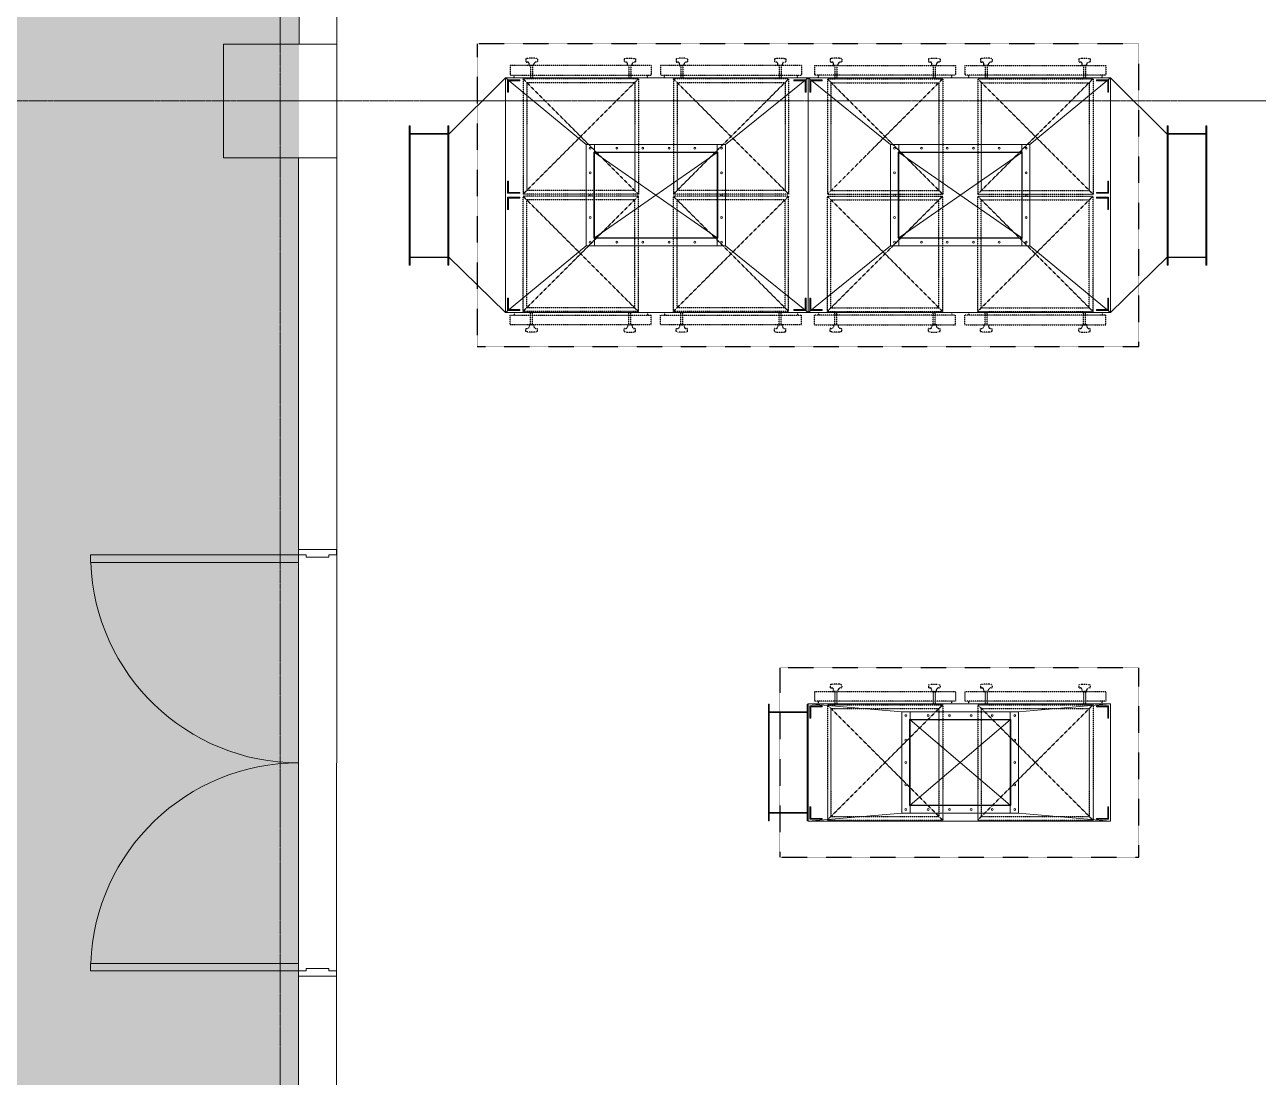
# Model space of a CAD drawing. Extents: x -59767 to 1106559, y -1290 to 1129522.
# Drawn here: x 108857 to 115383, y 591517 to 597083 of the extents above; entities that cross this region are included whole.
import ezdxf

# ---------------------------------------------------------------- set-up
doc = ezdxf.new("R2010")
doc.units = 0
for name, pattern in [('CENTER', [2, 1.25, -0.25, 0.25, -0.25]), ('DASHED', [3.5, 2, -1.5]), ('HIDDEN2', [0.1875, 0.125, -0.0625])]:
    doc.linetypes.add(name, pattern=pattern)
doc.layers.get('0').update_dxf_attribs({"linetype": 'CONTINUOUS', "lineweight": 9})
for name, color, linetype, lineweight in [('COLUMN', 2, 'CONTINUOUS', 9), ('WALL', 7, 'CONTINUOUS', 9), ('WALL_200', 3, 'CONTINUOUS', 9), ('중간선', 5, 'CONTINUOUS', 9), ('중심선', 1, 'CENTER', 9)]:
    doc.layers.add(name, color=color, linetype=linetype, lineweight=lineweight)
doc.layers.add('EQ', color=253, linetype='CONTINUOUS')

# ---------------------------------------------------------------- blocks, each defined once
blk = doc.blocks.new('column600')
at = {"layer": 'COLUMN', "linetype": 'Continuous'}
blk.add_lwpolyline([(-300, -300), (300, -300), (300, 300), (-300, 300)], close=True, dxfattribs=at)

msp = doc.modelspace()

# ---------------------------------------------------------------- hatches: boundary and pattern name
at = {"layer": '중간선', "transparency": 33554585}
h = msp.add_hatch(dxfattribs=at)
h.set_pattern_fill('DOTS', color=6, scale=100)
h.set_pattern_definition([(0, (62009.63, 0), (79.375, 158.75), [0, -158.75])])
h.paths.add_polyline_path([(98508.2, 610979.1), (98508.2, 617379.1), (110308.2, 617379.1), (110308.2, 581979.1), (92508.2, 581979.1), (92508.2, 583577.7), (108508.2, 583577.7), (108508.2, 610979.1)])

# ---------------------------------------------------------------- linework, layer by layer
at = {"color": 0}
for p, q in [((111400.8, 596801), (111100.8, 596504)), ((113000.8, 596801), (111400.8, 596801)), ((111400.8, 596181), (111400.8, 596801)), ((111827.8, 596449), (111400.8, 596801)), ((111410.8, 596791), (111410.8, 596726)), ((111475.8, 596791), (111410.8, 596791)), ((111410.8, 596791), (111410.8, 596726)), ((111410.8, 596791), (111410.8, 596726)), ((111410.8, 596791), (111410.8, 596726)), ((111415.8, 596726), (111415.8, 596786)), ((111415.8, 596786), (111475.8, 596786)), ((111415.8, 596726), (111415.8, 596786)), ((111415.8, 596726), (111415.8, 596786)), ((111475.8, 596786), (111475.8, 596791)), ((113000.8, 596801), (112563.8, 596449)), ((112925.8, 596786), (112925.8, 596791)), ((112925.8, 596791), (112990.8, 596791)), ((112985.8, 596786), (112925.8, 596786)), ((112985.8, 596726), (112985.8, 596786)), ((112985.8, 596726), (112985.8, 596786)), ((112990.8, 596791), (112990.8, 596726)), ((112990.8, 596791), (112990.8, 596726)), ((112990.8, 596791), (112990.8, 596726)), ((113000.8, 596801), (114600.8, 596801)), ((113000.8, 596799), (113000.8, 596801)), ((113000.8, 596799), (113000.8, 596801)), ((113000.8, 596801), (113437.8, 596449)), ((113010.8, 596791), (113010.8, 596726)), ((113075.8, 596791), (113010.8, 596791)), ((113010.8, 596791), (113010.8, 596726)), ((113010.8, 596791), (113010.8, 596726)), ((113015.8, 596726), (113015.8, 596786)), ((113015.8, 596786), (113075.8, 596786)), ((113015.8, 596726), (113015.8, 596786)), ((113075.8, 596786), (113075.8, 596791)), ((114173.8, 596449), (114600.8, 596801)), ((114525.8, 596786), (114525.8, 596791)), ((114525.8, 596791), (114590.8, 596791)), ((114585.8, 596786), (114525.8, 596786)), ((114585.8, 596726), (114585.8, 596786)), ((114585.8, 596726), (114585.8, 596786)), ((114585.8, 596726), (114585.8, 596786)), ((114590.8, 596791), (114590.8, 596726)), ((114590.8, 596791), (114590.8, 596726)), ((114590.8, 596791), (114590.8, 596726)), ((114590.8, 596791), (114590.8, 596726)), ((114600.8, 596181), (114600.8, 596801)), ((114600.8, 596801), (114900.8, 596504)), ((111410.8, 596726), (111415.8, 596726)), ((111410.8, 596726), (111415.8, 596726)), ((111410.8, 596726), (111415.8, 596726)), ((112990.8, 596726), (112985.8, 596726)), ((112990.8, 596726), (112985.8, 596726)), ((113010.8, 596726), (113015.8, 596726)), ((113010.8, 596726), (113015.8, 596726)), ((114590.8, 596726), (114585.8, 596726)), ((114590.8, 596726), (114585.8, 596726)), ((114590.8, 596726), (114585.8, 596726)), ((111100.8, 596547), (111100.8, 595811)), ((114900.8, 596547), (114900.8, 595811)), ((111410.8, 596191), (111410.8, 596256)), ((111410.8, 596256), (111415.8, 596256)), ((111410.8, 596191), (111410.8, 596256)), ((111410.8, 596256), (111415.8, 596256)), ((111410.8, 596191), (111410.8, 596256)), ((111410.8, 596256), (111415.8, 596256)), ((111410.8, 596191), (111410.8, 596256)), ((111415.8, 596256), (111415.8, 596196)), ((111415.8, 596256), (111415.8, 596196)), ((111415.8, 596256), (111415.8, 596196)), ((114590.8, 596256), (114585.8, 596256)), ((114585.8, 596256), (114585.8, 596196)), ((114590.8, 596256), (114585.8, 596256)), ((114585.8, 596256), (114585.8, 596196)), ((114590.8, 596256), (114585.8, 596256)), ((114585.8, 596256), (114585.8, 596196)), ((114590.8, 596191), (114590.8, 596256)), ((114590.8, 596191), (114590.8, 596256)), ((114590.8, 596191), (114590.8, 596256)), ((114590.8, 596191), (114590.8, 596256)), ((111400.8, 596181), (111400.8, 595561)), ((111475.8, 596191), (111410.8, 596191)), ((111415.8, 596196), (111475.8, 596196)), ((111475.8, 596196), (111475.8, 596191)), ((114585.8, 596196), (114525.8, 596196)), ((114525.8, 596196), (114525.8, 596191)), ((114525.8, 596191), (114590.8, 596191)), ((114600.8, 596181), (114600.8, 595561)), ((111410.8, 596171), (111410.8, 596106)), ((111475.8, 596171), (111410.8, 596171)), ((111410.8, 596171), (111410.8, 596106)), ((111410.8, 596171), (111410.8, 596106)), ((111410.8, 596171), (111410.8, 596106)), ((111415.8, 596106), (111415.8, 596166)), ((111415.8, 596166), (111475.8, 596166)), ((111415.8, 596106), (111415.8, 596166)), ((111415.8, 596106), (111415.8, 596166)), ((111475.8, 596166), (111475.8, 596171)), ((114525.8, 596166), (114525.8, 596171)), ((114525.8, 596171), (114590.8, 596171)), ((114585.8, 596166), (114525.8, 596166)), ((114585.8, 596106), (114585.8, 596166)), ((114585.8, 596106), (114585.8, 596166)), ((114585.8, 596106), (114585.8, 596166)), ((114590.8, 596171), (114590.8, 596106)), ((114590.8, 596171), (114590.8, 596106)), ((114590.8, 596171), (114590.8, 596106)), ((114590.8, 596171), (114590.8, 596106)), ((111410.8, 596106), (111415.8, 596106)), ((111410.8, 596106), (111415.8, 596106)), ((111410.8, 596106), (111415.8, 596106)), ((114590.8, 596106), (114585.8, 596106)), ((114590.8, 596106), (114585.8, 596106)), ((114590.8, 596106), (114585.8, 596106)), ((111100.8, 595854), (111400.8, 595561)), ((111827.8, 595913), (111400.8, 595561)), ((112563.8, 595913), (113000.8, 595561)), ((113437.8, 595913), (113000.8, 595561)), ((114173.8, 595913), (114600.8, 595561)), ((114900.8, 595854), (114600.8, 595561)), ((111410.8, 595571), (111410.8, 595636)), ((111410.8, 595636), (111415.8, 595636)), ((111410.8, 595571), (111410.8, 595636)), ((111410.8, 595636), (111415.8, 595636)), ((111410.8, 595571), (111410.8, 595636)), ((111410.8, 595636), (111415.8, 595636)), ((111410.8, 595571), (111410.8, 595636)), ((111415.8, 595636), (111415.8, 595576)), ((111415.8, 595636), (111415.8, 595576)), ((111415.8, 595636), (111415.8, 595576)), ((112990.8, 595636), (112985.8, 595636)), ((112985.8, 595636), (112985.8, 595576)), ((112990.8, 595636), (112985.8, 595636)), ((112985.8, 595636), (112985.8, 595576)), ((112990.8, 595571), (112990.8, 595636)), ((112990.8, 595571), (112990.8, 595636)), ((112990.8, 595571), (112990.8, 595636)), ((113010.8, 595571), (113010.8, 595636)), ((113010.8, 595636), (113015.8, 595636)), ((113010.8, 595571), (113010.8, 595636)), ((113010.8, 595636), (113015.8, 595636)), ((113010.8, 595571), (113010.8, 595636)), ((113015.8, 595636), (113015.8, 595576)), ((113015.8, 595636), (113015.8, 595576)), ((114590.8, 595636), (114585.8, 595636)), ((114585.8, 595636), (114585.8, 595576)), ((114590.8, 595636), (114585.8, 595636)), ((114585.8, 595636), (114585.8, 595576)), ((114590.8, 595636), (114585.8, 595636)), ((114585.8, 595636), (114585.8, 595576)), ((114590.8, 595571), (114590.8, 595636)), ((114590.8, 595571), (114590.8, 595636)), ((114590.8, 595571), (114590.8, 595636)), ((114590.8, 595571), (114590.8, 595636)), ((113000.8, 595561), (111400.8, 595561)), ((111475.8, 595571), (111410.8, 595571)), ((111415.8, 595576), (111475.8, 595576)), ((111475.8, 595576), (111475.8, 595571)), ((112985.8, 595576), (112925.8, 595576)), ((112925.8, 595576), (112925.8, 595571)), ((112925.8, 595571), (112990.8, 595571)), ((113000.8, 595563), (113000.8, 595561)), ((113000.8, 595563), (113000.8, 595561)), ((113000.8, 595561), (114600.8, 595561)), ((113075.8, 595571), (113010.8, 595571)), ((113015.8, 595576), (113075.8, 595576)), ((113075.8, 595576), (113075.8, 595571)), ((114585.8, 595576), (114525.8, 595576)), ((114525.8, 595576), (114525.8, 595571)), ((114525.8, 595571), (114590.8, 595571)), ((113000.8, 593491), (114600.8, 593491)), ((113000.8, 593489), (113000.8, 593491)), ((113000.8, 593491), (113497.8, 593449)), ((113010.8, 593481), (113010.8, 593416)), ((113075.8, 593481), (113010.8, 593481)), ((113010.8, 593481), (113010.8, 593416)), ((113010.8, 593481), (113010.8, 593416)), ((113015.8, 593416), (113015.8, 593476)), ((113015.8, 593476), (113075.8, 593476)), ((113015.8, 593416), (113015.8, 593476)), ((113075.8, 593476), (113075.8, 593481)), ((113408.3, 593491), (114203.3, 593491)), ((114113.8, 593449), (114600.8, 593491)), ((114525.8, 593476), (114525.8, 593481)), ((114525.8, 593481), (114590.8, 593481)), ((114585.8, 593476), (114525.8, 593476)), ((114585.8, 593416), (114585.8, 593476)), ((114585.8, 593416), (114585.8, 593476)), ((114585.8, 593416), (114585.8, 593476)), ((114590.8, 593481), (114590.8, 593416)), ((114590.8, 593481), (114590.8, 593416)), ((114590.8, 593481), (114590.8, 593416)), ((114590.8, 593481), (114590.8, 593416)), ((114600.8, 592871), (114600.8, 593491)), ((113010.8, 593416), (113015.8, 593416)), ((113010.8, 593416), (113015.8, 593416)), ((114590.8, 593416), (114585.8, 593416)), ((114590.8, 593416), (114585.8, 593416)), ((114590.8, 593416), (114585.8, 593416)), ((113497.8, 592913), (113000.8, 592871)), ((113010.8, 592881), (113010.8, 592946)), ((113010.8, 592946), (113015.8, 592946)), ((113010.8, 592881), (113010.8, 592946)), ((113010.8, 592946), (113015.8, 592946)), ((113010.8, 592881), (113010.8, 592946)), ((113010.8, 592946), (113015.8, 592946)), ((113010.8, 592881), (113010.8, 592946)), ((113015.8, 592946), (113015.8, 592886)), ((113015.8, 592946), (113015.8, 592886)), ((113015.8, 592946), (113015.8, 592886)), ((114113.8, 592913), (114600.8, 592871)), ((114590.8, 592946), (114585.8, 592946)), ((114585.8, 592946), (114585.8, 592886)), ((114590.8, 592946), (114585.8, 592946)), ((114585.8, 592946), (114585.8, 592886)), ((114590.8, 592946), (114585.8, 592946)), ((114585.8, 592946), (114585.8, 592886)), ((114590.8, 592881), (114590.8, 592946)), ((114590.8, 592881), (114590.8, 592946)), ((114590.8, 592881), (114590.8, 592946)), ((114590.8, 592881), (114590.8, 592946)), ((113000.8, 592873), (113000.8, 592871)), ((113000.8, 592871), (114600.8, 592871)), ((113075.8, 592881), (113010.8, 592881)), ((113015.8, 592886), (113075.8, 592886)), ((113075.8, 592886), (113075.8, 592881)), ((114585.8, 592886), (114525.8, 592886)), ((114525.8, 592886), (114525.8, 592881)), ((114525.8, 592881), (114590.8, 592881))]:
    msp.add_line(p, q, dxfattribs=at)
for p, q in [((112194.8, 596801), (111400.8, 596801)), ((113000.8, 596248), (113000.8, 596799)), ((113000.8, 596248), (113000.8, 596799)), ((113000.8, 596253.5), (113000.8, 596793.5)), ((113000.8, 596253.5), (113000.8, 596793.5)), ((113806.8, 596801), (114600.8, 596801)), ((110890.8, 596547), (110890.8, 595811)), ((110890.8, 596547), (110895.8, 596547)), ((110895.8, 596504), (110890.8, 596504)), ((110895.8, 595848), (110895.8, 596547)), ((110895.8, 596507), (111095.8, 596507)), ((110895.8, 596504), (111095.8, 596504)), ((111095.8, 596547), (111095.8, 596510)), ((111095.8, 596547), (111100.8, 596547)), ((111095.8, 596510), (111095.8, 595811)), ((111100.8, 596482), (111100.8, 596547)), ((114900.8, 596482), (114900.8, 596547)), ((114905.8, 596547), (114900.8, 596547)), ((114905.8, 596547), (114905.8, 596510)), ((114905.8, 596510), (114905.8, 595811)), ((115105.8, 596507), (114905.8, 596507)), ((115105.8, 596504), (114905.8, 596504)), ((115105.8, 595848), (115105.8, 596547)), ((115110.8, 596547), (115105.8, 596547)), ((115105.8, 596504), (115110.8, 596504)), ((115110.8, 596547), (115110.8, 595811)), ((111870.8, 596409), (111870.8, 596449)), ((112520.8, 596449), (112520.8, 596409)), ((112563.8, 596409), (112563.8, 596449)), ((113000.8, 596456.5), (113000.8, 595561)), ((113000.8, 596456.5), (113000.8, 595561)), ((113000.8, 596451), (113000.8, 595561)), ((113000.8, 596451), (113000.8, 595561)), ((113437.8, 596409), (113437.8, 596449)), ((113480.8, 596449), (113480.8, 596409)), ((114130.8, 596409), (114130.8, 596449)), ((111870.8, 595953), (111870.8, 595913)), ((112520.8, 595953), (112520.8, 595913)), ((112563.8, 595953), (112563.8, 595913)), ((113437.8, 595953), (113437.8, 595913)), ((113480.8, 595953), (113480.8, 595913)), ((114130.8, 595953), (114130.8, 595913)), ((110895.8, 595854), (110890.8, 595854)), ((110895.8, 595854), (111095.8, 595854)), ((110895.8, 595851), (111095.8, 595851)), ((115105.8, 595854), (114905.8, 595854)), ((115105.8, 595851), (114905.8, 595851)), ((115105.8, 595854), (115110.8, 595854)), ((110895.8, 595811), (110890.8, 595811)), ((110895.8, 595811), (110895.8, 595848)), ((111100.8, 595811), (111095.8, 595811)), ((114900.8, 595811), (114905.8, 595811)), ((115105.8, 595811), (115105.8, 595848)), ((115105.8, 595811), (115110.8, 595811)), ((112194.8, 595561), (111400.8, 595561)), ((113806.8, 595561), (114600.8, 595561)), ((112790.8, 593489), (112790.8, 592873)), ((112790.8, 593489), (112795.8, 593489)), ((112795.8, 593446), (112790.8, 593446)), ((112795.8, 592910), (112795.8, 593489)), ((112795.8, 593449), (112995.8, 593449)), ((112795.8, 593446), (112995.8, 593446)), ((112995.8, 593489), (112995.8, 593452)), ((112995.8, 593489), (113000.8, 593489)), ((112995.8, 593452), (112995.8, 592873)), ((113000.8, 593424), (113000.8, 593489)), ((113000.8, 592938), (113000.8, 593489)), ((113000.8, 592943.5), (113000.8, 593483.5)), ((113497.8, 593409), (113497.8, 593449)), ((113540.8, 593449), (113540.8, 593409)), ((113806.8, 593491), (114600.8, 593491)), ((114070.8, 593409), (114070.8, 593449)), ((112995.8, 593150.5), (112995.8, 593187.5)), ((113000.8, 593215.5), (113000.8, 593150.5)), ((113000.8, 593146.5), (113000.8, 592871)), ((113000.8, 593141), (113000.8, 592871)), ((112795.8, 592916), (112790.8, 592916)), ((112795.8, 592916), (112995.8, 592916)), ((112795.8, 592913), (112995.8, 592913)), ((113497.8, 592953), (113497.8, 592913)), ((113540.8, 592953), (113540.8, 592913)), ((114070.8, 592953), (114070.8, 592913)), ((112795.8, 592873), (112790.8, 592873)), ((112795.8, 592873), (112795.8, 592910)), ((113000.8, 592873), (112995.8, 592873))]:
    msp.add_line(p, q)
at = {"ltscale": 0.5}
for p, q in [((111870.8, 596406), (112520.8, 595956)), ((112520.8, 596406), (111870.8, 595956)), ((114130.8, 596406), (113480.8, 595956)), ((113480.8, 596406), (114130.8, 595956)), ((114070.8, 593406), (113540.8, 592956)), ((113540.8, 593406), (114070.8, 592956))]:
    msp.add_line(p, q, dxfattribs=at)
for points in [[(111867.8, 595913), (111827.8, 595913), (111827.8, 596449), (111867.8, 596449)], [(112523.8, 596449), (111867.8, 596449)], [(112523.8, 596449), (112563.8, 596449)], [(113477.8, 596449), (113437.8, 596449)], [(113477.8, 596449), (114133.8, 596449)], [(114133.8, 595913), (114173.8, 595913), (114173.8, 596449), (114133.8, 596449)], [(112523.8, 596409), (111867.8, 596409)], [(111867.8, 595953), (111867.8, 596409)], [(112523.8, 596406), (111867.8, 596406)], [(111870.8, 595953), (111870.8, 596409)], [(112520.8, 595953), (112520.8, 596409)], [(112523.8, 595953), (112523.8, 596409)], [(112563.8, 595953), (112563.8, 596409)], [(113437.8, 595953), (113437.8, 596409)], [(113477.8, 596409), (114133.8, 596409)], [(113477.8, 595953), (113477.8, 596409)], [(113477.8, 596406), (114133.8, 596406)], [(113480.8, 595953), (113480.8, 596409)], [(114130.8, 595953), (114130.8, 596409)], [(114133.8, 595953), (114133.8, 596409)], [(112523.8, 595956), (111867.8, 595956)], [(112523.8, 595953), (111867.8, 595953)], [(113477.8, 595956), (114133.8, 595956)], [(113477.8, 595953), (114133.8, 595953)], [(112523.8, 595913), (111867.8, 595913)], [(112563.8, 595913), (112523.8, 595913)], [(113437.8, 595913), (113477.8, 595913)], [(113477.8, 595913), (114133.8, 595913)], [(113537.8, 593449), (113497.8, 593449)], [(113537.8, 593449), (114073.8, 593449)], [(114073.8, 592913), (114113.8, 592913), (114113.8, 593449), (114073.8, 593449)], [(113497.8, 592953), (113497.8, 593409)], [(113537.8, 593409), (114073.8, 593409)], [(113537.8, 592953), (113537.8, 593409)], [(113537.8, 593406), (114073.8, 593406)], [(113540.8, 592953), (113540.8, 593409)], [(114070.8, 592953), (114070.8, 593409)], [(114073.8, 592953), (114073.8, 593409)], [(113497.8, 592913), (113537.8, 592913)], [(113537.8, 592956), (114073.8, 592956)], [(113537.8, 592953), (114073.8, 592953)], [(113537.8, 592913), (114073.8, 592913)]]:
    msp.add_lwpolyline(points)
for centre in [(111847.8, 596429), (111990.2, 596429), (112126.2, 596429), (112265.4, 596429), (112401.4, 596429), (112543.8, 596429), (113457.8, 596429), (113600.2, 596429), (113736.2, 596429), (113875.4, 596429), (114011.4, 596429), (114153.8, 596429), (111847.8, 596299.1), (112543.8, 596299.1), (113457.8, 596299.1), (114153.8, 596299.1), (111847.8, 596181), (112543.8, 596181), (113457.8, 596181), (114153.8, 596181), (111847.8, 596062.9), (112543.8, 596062.9), (113457.8, 596062.9), (114153.8, 596062.9), (111847.8, 595933), (111990.2, 595933), (112126.2, 595933), (112265.4, 595933), (112401.4, 595933), (112543.8, 595933), (113457.8, 595933), (113600.2, 595933), (113736.2, 595933), (113875.4, 595933), (114011.4, 595933), (114153.8, 595933), (113517.8, 593429), (113636.2, 593429), (113748.2, 593429), (113863.4, 593429), (113975.4, 593429), (114093.8, 593429), (113517.8, 593299.1), (114093.8, 593299.1), (113517.8, 593181), (114093.8, 593181), (113517.8, 593062.9), (114093.8, 593062.9), (113517.8, 592933), (113636.2, 592933), (113748.2, 592933), (113863.4, 592933), (113975.4, 592933), (114093.8, 592933)]:
    msp.add_circle(centre, 5)
at = {"layer": 'EQ', "linetype": 'HIDDEN2'}
for p, q in [((111507.6, 596899.5), (111507.6, 596888.3)), ((111569, 596899.5), (111569, 596888.3)), ((112027.6, 596899.5), (112027.6, 596888.3)), ((112088.9, 596899.5), (112088.9, 596888.3)), ((112302.6, 596899.5), (112302.6, 596888.3)), ((112364, 596899.5), (112364, 596888.3)), ((112822.6, 596899.5), (112822.6, 596888.3)), ((112883.9, 596899.5), (112883.9, 596888.3)), ((113117.6, 596899.5), (113117.6, 596888.3)), ((113179, 596899.5), (113179, 596888.3)), ((113637.6, 596899.5), (113637.6, 596888.3)), ((113698.9, 596899.5), (113698.9, 596888.3)), ((113912.6, 596899.5), (113912.6, 596888.3)), ((113974, 596899.5), (113974, 596888.3)), ((114432.6, 596899.5), (114432.6, 596888.3)), ((114493.9, 596899.5), (114493.9, 596888.3)), ((111425.8, 596866), (111425.8, 596816)), ((112170.8, 596866), (111425.8, 596866)), ((111510.6, 596885.3), (111515.8, 596885.3)), ((111523.3, 596866), (111533.8, 596866)), ((111525.8, 596866), (111525.8, 596875.3)), ((111550.8, 596866), (111525.8, 596866)), ((111533.3, 596866), (111533.3, 596801)), ((111533.8, 596866), (111542.8, 596866)), ((111543.3, 596866), (111543.3, 596801)), ((111550.8, 596866), (111550.8, 596875.3)), ((111566, 596885.3), (111560.8, 596885.3)), ((112030.6, 596885.3), (112035.8, 596885.3)), ((112045.8, 596866), (112045.8, 596875.3)), ((112045.8, 596866), (112070.8, 596866)), ((112053.3, 596866), (112053.3, 596801)), ((112062.8, 596866), (112053.8, 596866)), ((112073.3, 596866), (112062.8, 596866)), ((112063.3, 596866), (112063.3, 596801)), ((112070.8, 596866), (112070.8, 596875.3)), ((112085.9, 596885.3), (112080.8, 596885.3)), ((112170.8, 596866), (112170.8, 596816)), ((112220.8, 596866), (112220.8, 596816)), ((112965.8, 596866), (112220.8, 596866)), ((112305.6, 596885.3), (112310.8, 596885.3)), ((112318.3, 596866), (112328.8, 596866)), ((112320.8, 596866), (112320.8, 596875.3)), ((112345.8, 596866), (112320.8, 596866)), ((112328.3, 596866), (112328.3, 596801)), ((112328.8, 596866), (112337.8, 596866)), ((112338.3, 596866), (112338.3, 596801)), ((112345.8, 596866), (112345.8, 596875.3)), ((112361, 596885.3), (112355.8, 596885.3)), ((112825.6, 596885.3), (112830.8, 596885.3)), ((112840.8, 596866), (112840.8, 596875.3)), ((112840.8, 596866), (112865.8, 596866)), ((112848.3, 596866), (112848.3, 596801)), ((112857.8, 596866), (112848.8, 596866)), ((112868.3, 596866), (112857.8, 596866)), ((112858.3, 596866), (112858.3, 596801)), ((112865.8, 596866), (112865.8, 596875.3)), ((112880.9, 596885.3), (112875.8, 596885.3)), ((112965.8, 596866), (112965.8, 596816)), ((113035.8, 596866), (113035.8, 596816)), ((113035.8, 596866), (113780.8, 596866)), ((113120.6, 596885.3), (113125.8, 596885.3)), ((113133.3, 596866), (113143.8, 596866)), ((113135.8, 596866), (113135.8, 596875.3)), ((113160.8, 596866), (113135.8, 596866)), ((113143.3, 596866), (113143.3, 596801)), ((113143.8, 596866), (113152.8, 596866)), ((113153.3, 596866), (113153.3, 596801)), ((113160.8, 596866), (113160.8, 596875.3)), ((113176, 596885.3), (113170.8, 596885.3)), ((113640.6, 596885.3), (113645.8, 596885.3)), ((113655.8, 596866), (113655.8, 596875.3)), ((113655.8, 596866), (113680.8, 596866)), ((113663.3, 596866), (113663.3, 596801)), ((113672.8, 596866), (113663.8, 596866)), ((113683.3, 596866), (113672.8, 596866)), ((113673.3, 596866), (113673.3, 596801)), ((113680.8, 596866), (113680.8, 596875.3)), ((113695.9, 596885.3), (113690.8, 596885.3)), ((113780.8, 596866), (113780.8, 596816)), ((113830.8, 596866), (113830.8, 596816)), ((113830.8, 596866), (114575.8, 596866)), ((113915.6, 596885.3), (113920.8, 596885.3)), ((113928.3, 596866), (113938.8, 596866)), ((113930.8, 596866), (113930.8, 596875.3)), ((113955.8, 596866), (113930.8, 596866)), ((113938.3, 596866), (113938.3, 596801)), ((113938.8, 596866), (113947.8, 596866)), ((113948.3, 596866), (113948.3, 596801)), ((113955.8, 596866), (113955.8, 596875.3)), ((113971, 596885.3), (113965.8, 596885.3)), ((114435.6, 596885.3), (114440.8, 596885.3)), ((114450.8, 596866), (114450.8, 596875.3)), ((114450.8, 596866), (114475.8, 596866)), ((114458.3, 596866), (114458.3, 596801)), ((114467.8, 596866), (114458.8, 596866)), ((114478.3, 596866), (114467.8, 596866)), ((114468.3, 596866), (114468.3, 596801)), ((114475.8, 596866), (114475.8, 596875.3)), ((114490.9, 596885.3), (114485.8, 596885.3)), ((114575.8, 596866), (114575.8, 596816)), ((111425.8, 596816), (112170.8, 596816)), ((111445.8, 596801), (111445.8, 596816)), ((112103.3, 596796), (111493.3, 596796)), ((111493.3, 596796), (111493.3, 596186)), ((112103.3, 596796), (111493.3, 596186)), ((112103.3, 596186), (111493.3, 596796)), ((111513.3, 596776), (111513.3, 596206)), ((112085.3, 596776), (111513.3, 596776)), ((112085.3, 596776), (112085.3, 596206)), ((112103.3, 596796), (112103.3, 596186)), ((112150.8, 596801), (112150.8, 596816)), ((112220.8, 596816), (112965.8, 596816)), ((112240.8, 596801), (112240.8, 596816)), ((112898.3, 596796), (112288.3, 596796)), ((112288.3, 596796), (112288.3, 596186)), ((112898.3, 596796), (112288.3, 596186)), ((112898.3, 596186), (112288.3, 596796)), ((112308.3, 596776), (112308.3, 596206)), ((112880.3, 596776), (112308.3, 596776)), ((112880.3, 596776), (112880.3, 596206)), ((112898.3, 596796), (112898.3, 596186)), ((112945.8, 596801), (112945.8, 596816)), ((113780.8, 596816), (113035.8, 596816)), ((113055.8, 596801), (113055.8, 596816)), ((113103.3, 596796), (113713.3, 596796)), ((113103.3, 596796), (113103.3, 596186)), ((113103.3, 596796), (113713.3, 596186)), ((113103.3, 596186), (113713.3, 596796)), ((113121.3, 596776), (113121.3, 596206)), ((113121.3, 596776), (113693.3, 596776)), ((113693.3, 596776), (113693.3, 596206)), ((113713.3, 596796), (113713.3, 596186)), ((113760.8, 596801), (113760.8, 596816)), ((114575.8, 596816), (113830.8, 596816)), ((113850.8, 596801), (113850.8, 596816)), ((113898.3, 596796), (114508.3, 596796)), ((113898.3, 596796), (113898.3, 596186)), ((113898.3, 596796), (114508.3, 596186)), ((113898.3, 596186), (114508.3, 596796)), ((113916.3, 596776), (113916.3, 596206)), ((113916.3, 596776), (114488.3, 596776)), ((114488.3, 596776), (114488.3, 596206)), ((114508.3, 596796), (114508.3, 596186)), ((114555.8, 596801), (114555.8, 596816)), ((112103.3, 596186), (111493.3, 596186)), ((112103.3, 596176), (111493.3, 596176)), ((111493.3, 595566), (111493.3, 596176)), ((112103.3, 595566), (111493.3, 596176)), ((112103.3, 596176), (111493.3, 595566)), ((112085.3, 596206), (111513.3, 596206)), ((112103.3, 595566), (112103.3, 596176)), ((112898.3, 596186), (112288.3, 596186)), ((112898.3, 596176), (112288.3, 596176)), ((112288.3, 595566), (112288.3, 596176)), ((112898.3, 595566), (112288.3, 596176)), ((112898.3, 596176), (112288.3, 595566)), ((112880.3, 596206), (112308.3, 596206)), ((112898.3, 595566), (112898.3, 596176)), ((113103.3, 596186), (113713.3, 596186)), ((113103.3, 596176), (113713.3, 596176)), ((113103.3, 595566), (113103.3, 596176)), ((113103.3, 595566), (113713.3, 596176)), ((113103.3, 596176), (113713.3, 595566)), ((113121.3, 596206), (113693.3, 596206)), ((113713.3, 595566), (113713.3, 596176)), ((113898.3, 596186), (114508.3, 596186)), ((113898.3, 596176), (114508.3, 596176)), ((113898.3, 595566), (113898.3, 596176)), ((113898.3, 595566), (114508.3, 596176)), ((113898.3, 596176), (114508.3, 595566)), ((113916.3, 596206), (114488.3, 596206)), ((114508.3, 595566), (114508.3, 596176)), ((112085.3, 596156), (111513.3, 596156)), ((111513.3, 595586), (111513.3, 596156)), ((112085.3, 595586), (112085.3, 596156)), ((112880.3, 596156), (112308.3, 596156)), ((112308.3, 595586), (112308.3, 596156)), ((112880.3, 595586), (112880.3, 596156)), ((113121.3, 595586), (113121.3, 596156)), ((113121.3, 596156), (113693.3, 596156)), ((113693.3, 595586), (113693.3, 596156)), ((113916.3, 595586), (113916.3, 596156)), ((113916.3, 596156), (114488.3, 596156)), ((114488.3, 595586), (114488.3, 596156)), ((111425.8, 595546), (112170.8, 595546)), ((111425.8, 595496), (111425.8, 595546)), ((111445.8, 595561), (111445.8, 595546)), ((112103.3, 595566), (111493.3, 595566)), ((112085.3, 595586), (111513.3, 595586)), ((111533.3, 595496), (111533.3, 595561)), ((111543.3, 595496), (111543.3, 595561)), ((112053.3, 595496), (112053.3, 595561)), ((112063.3, 595496), (112063.3, 595561)), ((112150.8, 595561), (112150.8, 595546)), ((112170.8, 595496), (112170.8, 595546)), ((112220.8, 595546), (112965.8, 595546)), ((112220.8, 595496), (112220.8, 595546)), ((112240.8, 595561), (112240.8, 595546)), ((112898.3, 595566), (112288.3, 595566)), ((112880.3, 595586), (112308.3, 595586)), ((112328.3, 595496), (112328.3, 595561)), ((112338.3, 595496), (112338.3, 595561)), ((112848.3, 595496), (112848.3, 595561)), ((112858.3, 595496), (112858.3, 595561)), ((112945.8, 595561), (112945.8, 595546)), ((112965.8, 595496), (112965.8, 595546)), ((113035.8, 595496), (113035.8, 595546)), ((113780.8, 595546), (113035.8, 595546)), ((113055.8, 595561), (113055.8, 595546)), ((113103.3, 595566), (113713.3, 595566)), ((113121.3, 595586), (113693.3, 595586)), ((113143.3, 595496), (113143.3, 595561)), ((113153.3, 595496), (113153.3, 595561)), ((113663.3, 595496), (113663.3, 595561)), ((113673.3, 595496), (113673.3, 595561)), ((113760.8, 595561), (113760.8, 595546)), ((113780.8, 595496), (113780.8, 595546)), ((113830.8, 595496), (113830.8, 595546)), ((114575.8, 595546), (113830.8, 595546)), ((113850.8, 595561), (113850.8, 595546)), ((113898.3, 595566), (114508.3, 595566)), ((113916.3, 595586), (114488.3, 595586)), ((113938.3, 595496), (113938.3, 595561)), ((113948.3, 595496), (113948.3, 595561)), ((114458.3, 595496), (114458.3, 595561)), ((114468.3, 595496), (114468.3, 595561)), ((114555.8, 595561), (114555.8, 595546)), ((114575.8, 595496), (114575.8, 595546)), ((112170.8, 595496), (111425.8, 595496)), ((111507.6, 595462.6), (111507.6, 595473.7)), ((111510.6, 595476.7), (111515.8, 595476.7)), ((111523.3, 595496), (111533.8, 595496)), ((111550.8, 595496), (111525.8, 595496)), ((111525.8, 595496), (111525.8, 595486.7)), ((111533.8, 595496), (111542.8, 595496)), ((111550.8, 595496), (111550.8, 595486.7)), ((111566, 595476.7), (111560.8, 595476.7)), ((111569, 595462.6), (111569, 595473.7)), ((112027.6, 595462.6), (112027.6, 595473.7)), ((112030.6, 595476.7), (112035.8, 595476.7)), ((112045.8, 595496), (112070.8, 595496)), ((112045.8, 595496), (112045.8, 595486.7)), ((112062.8, 595496), (112053.8, 595496)), ((112073.3, 595496), (112062.8, 595496)), ((112070.8, 595496), (112070.8, 595486.7)), ((112085.9, 595476.7), (112080.8, 595476.7)), ((112088.9, 595462.6), (112088.9, 595473.7)), ((112965.8, 595496), (112220.8, 595496)), ((112302.6, 595462.6), (112302.6, 595473.7)), ((112305.6, 595476.7), (112310.8, 595476.7)), ((112318.3, 595496), (112328.8, 595496)), ((112345.8, 595496), (112320.8, 595496)), ((112320.8, 595496), (112320.8, 595486.7)), ((112328.8, 595496), (112337.8, 595496)), ((112345.8, 595496), (112345.8, 595486.7)), ((112361, 595476.7), (112355.8, 595476.7)), ((112364, 595462.6), (112364, 595473.7)), ((112822.6, 595462.6), (112822.6, 595473.7)), ((112825.6, 595476.7), (112830.8, 595476.7)), ((112840.8, 595496), (112865.8, 595496)), ((112840.8, 595496), (112840.8, 595486.7)), ((112857.8, 595496), (112848.8, 595496)), ((112868.3, 595496), (112857.8, 595496)), ((112865.8, 595496), (112865.8, 595486.7)), ((112880.9, 595476.7), (112875.8, 595476.7)), ((112883.9, 595462.6), (112883.9, 595473.7)), ((113035.8, 595496), (113780.8, 595496)), ((113117.6, 595462.6), (113117.6, 595473.7)), ((113120.6, 595476.7), (113125.8, 595476.7)), ((113133.3, 595496), (113143.8, 595496)), ((113160.8, 595496), (113135.8, 595496)), ((113135.8, 595496), (113135.8, 595486.7)), ((113143.8, 595496), (113152.8, 595496)), ((113160.8, 595496), (113160.8, 595486.7)), ((113176, 595476.7), (113170.8, 595476.7)), ((113179, 595462.6), (113179, 595473.7)), ((113637.6, 595462.6), (113637.6, 595473.7)), ((113640.6, 595476.7), (113645.8, 595476.7)), ((113655.8, 595496), (113680.8, 595496)), ((113655.8, 595496), (113655.8, 595486.7)), ((113672.8, 595496), (113663.8, 595496)), ((113683.3, 595496), (113672.8, 595496)), ((113680.8, 595496), (113680.8, 595486.7)), ((113695.9, 595476.7), (113690.8, 595476.7)), ((113698.9, 595462.6), (113698.9, 595473.7)), ((113830.8, 595496), (114575.8, 595496)), ((113912.6, 595462.6), (113912.6, 595473.7)), ((113915.6, 595476.7), (113920.8, 595476.7)), ((113928.3, 595496), (113938.8, 595496)), ((113955.8, 595496), (113930.8, 595496)), ((113930.8, 595496), (113930.8, 595486.7)), ((113938.8, 595496), (113947.8, 595496)), ((113955.8, 595496), (113955.8, 595486.7)), ((113971, 595476.7), (113965.8, 595476.7)), ((113974, 595462.6), (113974, 595473.7)), ((114432.6, 595462.6), (114432.6, 595473.7)), ((114435.6, 595476.7), (114440.8, 595476.7)), ((114450.8, 595496), (114475.8, 595496)), ((114450.8, 595496), (114450.8, 595486.7)), ((114467.8, 595496), (114458.8, 595496)), ((114478.3, 595496), (114467.8, 595496)), ((114475.8, 595496), (114475.8, 595486.7)), ((114490.9, 595476.7), (114485.8, 595476.7)), ((114493.9, 595462.6), (114493.9, 595473.7)), ((113117.6, 593589.5), (113117.6, 593578.3)), ((113120.6, 593575.3), (113125.8, 593575.3)), ((113135.8, 593556), (113135.8, 593565.3)), ((113160.8, 593556), (113160.8, 593565.3)), ((113176, 593575.3), (113170.8, 593575.3)), ((113179, 593589.5), (113179, 593578.3)), ((113637.6, 593589.5), (113637.6, 593578.3)), ((113640.6, 593575.3), (113645.8, 593575.3)), ((113655.8, 593556), (113655.8, 593565.3)), ((113680.8, 593556), (113680.8, 593565.3)), ((113695.9, 593575.3), (113690.8, 593575.3)), ((113698.9, 593589.5), (113698.9, 593578.3)), ((113912.6, 593589.5), (113912.6, 593578.3)), ((113915.6, 593575.3), (113920.8, 593575.3)), ((113930.8, 593556), (113930.8, 593565.3)), ((113955.8, 593556), (113955.8, 593565.3)), ((113971, 593575.3), (113965.8, 593575.3)), ((113974, 593589.5), (113974, 593578.3)), ((114432.6, 593589.5), (114432.6, 593578.3)), ((114435.6, 593575.3), (114440.8, 593575.3)), ((114450.8, 593556), (114450.8, 593565.3)), ((114475.8, 593556), (114475.8, 593565.3)), ((114490.9, 593575.3), (114485.8, 593575.3)), ((114493.9, 593589.5), (114493.9, 593578.3)), ((113035.8, 593556), (113035.8, 593506)), ((113035.8, 593556), (113780.8, 593556)), ((113780.8, 593506), (113035.8, 593506)), ((113055.8, 593491), (113055.8, 593506)), ((113133.3, 593556), (113143.8, 593556)), ((113160.8, 593556), (113135.8, 593556)), ((113143.3, 593556), (113143.3, 593491)), ((113143.8, 593556), (113152.8, 593556)), ((113153.3, 593556), (113153.3, 593491)), ((113655.8, 593556), (113680.8, 593556)), ((113663.3, 593556), (113663.3, 593491)), ((113672.8, 593556), (113663.8, 593556)), ((113683.3, 593556), (113672.8, 593556)), ((113673.3, 593556), (113673.3, 593491)), ((113760.8, 593491), (113760.8, 593506)), ((113780.8, 593556), (113780.8, 593506)), ((113830.8, 593556), (113830.8, 593506)), ((113830.8, 593556), (114575.8, 593556)), ((114575.8, 593506), (113830.8, 593506)), ((113850.8, 593491), (113850.8, 593506)), ((113928.3, 593556), (113938.8, 593556)), ((113955.8, 593556), (113930.8, 593556)), ((113938.3, 593556), (113938.3, 593491)), ((113938.8, 593556), (113947.8, 593556)), ((113948.3, 593556), (113948.3, 593491)), ((114450.8, 593556), (114475.8, 593556)), ((114458.3, 593556), (114458.3, 593491)), ((114467.8, 593556), (114458.8, 593556)), ((114478.3, 593556), (114467.8, 593556)), ((114468.3, 593556), (114468.3, 593491)), ((114555.8, 593491), (114555.8, 593506)), ((114575.8, 593556), (114575.8, 593506)), ((113103.3, 593486), (113713.3, 593486)), ((113103.3, 593486), (113103.3, 592876)), ((113103.3, 593486), (113713.3, 592876)), ((113103.3, 592876), (113713.3, 593486)), ((113121.3, 593466), (113121.3, 592896)), ((113121.3, 593466), (113693.3, 593466)), ((113693.3, 593466), (113693.3, 592896)), ((113713.3, 593486), (113713.3, 592876)), ((113898.3, 593486), (114508.3, 593486)), ((113898.3, 593486), (113898.3, 592876)), ((113898.3, 593486), (114508.3, 592876)), ((113898.3, 592876), (114508.3, 593486)), ((113916.3, 593466), (113916.3, 592896)), ((113916.3, 593466), (114488.3, 593466)), ((114488.3, 593466), (114488.3, 592896)), ((114508.3, 593486), (114508.3, 592876)), ((113103.3, 592876), (113713.3, 592876)), ((113121.3, 592896), (113693.3, 592896)), ((113898.3, 592876), (114508.3, 592876)), ((113916.3, 592896), (114488.3, 592896))]:
    msp.add_line(p, q, dxfattribs=at)
at = {"layer": 'EQ', "color": 1, "linetype": 'DASHED', "ltscale": 0.5}
for points in [[(111250.8, 596981), (111250.8, 595381), (114750.8, 595381), (114750.8, 596981)], [(112850.8, 592681), (114750.8, 592681), (114750.8, 593681), (112850.8, 593681)]]:
    msp.add_lwpolyline(points, close=True, dxfattribs=at)
at = {"layer": 'EQ', "linetype": 'HIDDEN2'}
for centre, radius, start, end in [((111510.6, 596899.5), 3, 119.78736, 180), ((111566, 596899.5), 3, 0, 60.21264), ((112030.6, 596899.5), 3, 119.78736, 180), ((112085.9, 596899.5), 3, 0, 60.21264), ((112305.6, 596899.5), 3, 119.78736, 180), ((112361, 596899.5), 3, 0, 60.21264), ((112825.6, 596899.5), 3, 119.78736, 180), ((112880.9, 596899.5), 3, 0, 60.21264), ((113120.6, 596899.5), 3, 119.78736, 180), ((113176, 596899.5), 3, 0, 60.21264), ((113640.6, 596899.5), 3, 119.78736, 180), ((113695.9, 596899.5), 3, 0, 60.21264), ((113915.6, 596899.5), 3, 119.78736, 180), ((113971, 596899.5), 3, 0, 60.21264), ((114435.6, 596899.5), 3, 119.78736, 180), ((114490.9, 596899.5), 3, 0, 60.21264), ((111510.6, 596888.3), 3, 180, 270), ((111515.8, 596875.3), 10, 0, 90), ((111560.8, 596875.3), 10, 90, 180), ((111566, 596888.3), 3, 270, 0), ((112030.6, 596888.3), 3, 180, 270), ((112035.8, 596875.3), 10, 0, 90), ((112080.8, 596875.3), 10, 90, 180), ((112085.9, 596888.3), 3, 270, 0), ((112305.6, 596888.3), 3, 180, 270), ((112310.8, 596875.3), 10, 0, 90), ((112355.8, 596875.3), 10, 90, 180), ((112361, 596888.3), 3, 270, 0), ((112825.6, 596888.3), 3, 180, 270), ((112830.8, 596875.3), 10, 0, 90), ((112875.8, 596875.3), 10, 90, 180), ((112880.9, 596888.3), 3, 270, 0), ((113120.6, 596888.3), 3, 180, 270), ((113125.8, 596875.3), 10, 0, 90), ((113170.8, 596875.3), 10, 90, 180), ((113176, 596888.3), 3, 270, 0), ((113640.6, 596888.3), 3, 180, 270), ((113645.8, 596875.3), 10, 0, 90), ((113690.8, 596875.3), 10, 90, 180), ((113695.9, 596888.3), 3, 270, 0), ((113915.6, 596888.3), 3, 180, 270), ((113920.8, 596875.3), 10, 0, 90), ((113965.8, 596875.3), 10, 90, 180), ((113971, 596888.3), 3, 270, 0), ((114435.6, 596888.3), 3, 180, 270), ((114440.8, 596875.3), 10, 0, 90), ((114485.8, 596875.3), 10, 90, 180), ((114490.9, 596888.3), 3, 270, 0), ((111510.6, 595473.7), 3, 90, 180), ((111510.6, 595462.6), 3, 180, 240.21264), ((111515.8, 595486.7), 10, 270, 0), ((111560.8, 595486.7), 10, 180, 270), ((111566, 595473.7), 3, 0, 90), ((111566, 595462.6), 3, 299.78736, 0), ((112030.6, 595473.7), 3, 90, 180), ((112030.6, 595462.6), 3, 180, 240.21264), ((112035.8, 595486.7), 10, 270, 0), ((112080.8, 595486.7), 10, 180, 270), ((112085.9, 595473.7), 3, 0, 90), ((112085.9, 595462.6), 3, 299.78736, 0), ((112305.6, 595473.7), 3, 90, 180), ((112305.6, 595462.6), 3, 180, 240.21264), ((112310.8, 595486.7), 10, 270, 0), ((112355.8, 595486.7), 10, 180, 270), ((112361, 595473.7), 3, 0, 90), ((112361, 595462.6), 3, 299.78736, 0), ((112825.6, 595473.7), 3, 90, 180), ((112825.6, 595462.6), 3, 180, 240.21264), ((112830.8, 595486.7), 10, 270, 0), ((112875.8, 595486.7), 10, 180, 270), ((112880.9, 595473.7), 3, 0, 90), ((112880.9, 595462.6), 3, 299.78736, 0), ((113120.6, 595473.7), 3, 90, 180), ((113120.6, 595462.6), 3, 180, 240.21264), ((113125.8, 595486.7), 10, 270, 0), ((113170.8, 595486.7), 10, 180, 270), ((113176, 595473.7), 3, 0, 90), ((113176, 595462.6), 3, 299.78736, 0), ((113640.6, 595473.7), 3, 90, 180), ((113640.6, 595462.6), 3, 180, 240.21264), ((113645.8, 595486.7), 10, 270, 0), ((113690.8, 595486.7), 10, 180, 270), ((113695.9, 595473.7), 3, 0, 90), ((113695.9, 595462.6), 3, 299.78736, 0), ((113915.6, 595473.7), 3, 90, 180), ((113915.6, 595462.6), 3, 180, 240.21264), ((113920.8, 595486.7), 10, 270, 0), ((113965.8, 595486.7), 10, 180, 270), ((113971, 595473.7), 3, 0, 90), ((113971, 595462.6), 3, 299.78736, 0), ((114435.6, 595473.7), 3, 90, 180), ((114435.6, 595462.6), 3, 180, 240.21264), ((114440.8, 595486.7), 10, 270, 0), ((114485.8, 595486.7), 10, 180, 270), ((114490.9, 595473.7), 3, 0, 90), ((114490.9, 595462.6), 3, 299.78736, 0), ((113120.6, 593589.5), 3, 119.78736, 180), ((113120.6, 593578.3), 3, 180, 270), ((113125.8, 593565.3), 10, 0, 90), ((113170.8, 593565.3), 10, 90, 180), ((113176, 593578.3), 3, 270, 0), ((113176, 593589.5), 3, 0, 60.21264), ((113640.6, 593589.5), 3, 119.78736, 180), ((113640.6, 593578.3), 3, 180, 270), ((113645.8, 593565.3), 10, 0, 90), ((113690.8, 593565.3), 10, 90, 180), ((113695.9, 593578.3), 3, 270, 0), ((113695.9, 593589.5), 3, 0, 60.21264), ((113915.6, 593589.5), 3, 119.78736, 180), ((113915.6, 593578.3), 3, 180, 270), ((113920.8, 593565.3), 10, 0, 90), ((113965.8, 593565.3), 10, 90, 180), ((113971, 593578.3), 3, 270, 0), ((113971, 593589.5), 3, 0, 60.21264), ((114435.6, 593589.5), 3, 119.78736, 180), ((114435.6, 593578.3), 3, 180, 270), ((114440.8, 593565.3), 10, 0, 90), ((114485.8, 593565.3), 10, 90, 180), ((114490.9, 593578.3), 3, 270, 0), ((114490.9, 593589.5), 3, 0, 60.21264)]:
    msp.add_arc(centre, radius, start, end, dxfattribs=at)
for centre, major_axis in [((111538.3, 596900.3), (30.7, 0)), ((112333.3, 596900.3), (30.7, 0)), ((113148.3, 596900.3), (30.7, 0)), ((113943.3, 596900.3), (30.7, 0)), ((112058.3, 595461.7), (-30.7, 0)), ((112853.3, 595461.7), (-30.7, 0)), ((113668.3, 595461.7), (-30.7, 0)), ((114463.3, 595461.7), (-30.7, 0)), ((113148.3, 593590.3), (30.7, 0)), ((113943.3, 593590.3), (30.7, 0))]:
    msp.add_ellipse(centre, major_axis=major_axis, ratio=0.186561, start_param=0.315064, end_param=3.141593, dxfattribs=at)
at = {"layer": 'EQ', "linetype": 'HIDDEN2', "extrusion": (0, 0, -1)}
for centre, major_axis in [((112058.3, 596900.3), (-30.7, 0)), ((112853.3, 596900.3), (-30.7, 0)), ((113668.3, 596900.3), (-30.7, 0)), ((114463.3, 596900.3), (-30.7, 0)), ((111538.3, 595461.7), (30.7, 0)), ((112333.3, 595461.7), (30.7, 0)), ((113148.3, 595461.7), (30.7, 0)), ((113943.3, 595461.7), (30.7, 0)), ((113668.3, 593590.3), (-30.7, 0)), ((114463.3, 593590.3), (-30.7, 0))]:
    msp.add_ellipse(centre, major_axis=major_axis, ratio=0.186561, start_param=0.315064, end_param=3.141593, dxfattribs=at)
at = {"layer": 'WALL', "color": 0}
for p, q in [((110326, 594307.1), (110486, 594307.1)), ((110306, 594279.1), (109206, 594279.1)), ((109206, 594279.1), (109206, 594239.1)), ((110306, 594239.1), (109206, 594239.1)), ((110306, 594279.1), (110306, 594239.1)), ((110306, 592119.1), (109206, 592119.1)), ((109206, 592079.1), (109206, 592119.1)), ((110306, 592079.1), (109206, 592079.1)), ((110306, 592119.1), (110306, 592079.1)), ((110326, 592051.1), (110486, 592051.1))]:
    msp.add_line(p, q, dxfattribs=at)
for points in [[(110306, 594307.1), (110506, 594307.1), (110506, 594279.1), (110466, 594279.1), (110466, 594267.1), (110346, 594267.1), (110346, 594279.1), (110306, 594279.1)], [(110306, 592051.1), (110506, 592051.1), (110506, 592079.1), (110466, 592079.1), (110466, 592091.1), (110346, 592091.1), (110346, 592079.1), (110306, 592079.1)]]:
    msp.add_lwpolyline(points, close=True, dxfattribs=at)
for centre, start, end in [((110306, 594279.1), 182.08394, 270), ((110306, 592079.1), 90, 177.91606)]:
    msp.add_arc(centre, 1100, start, end, dxfattribs=at)
at = {"layer": 'WALL_200', "color": 2, "ltscale": 0.5}
for points in [[(110509.6, 603379.1), (110508.2, 596979.1), (110309.6, 596979.1), (110309.6, 603379.1)], [(110508.2, 596379.1), (110506, 589979.1), (110306, 589979.1), (110306, 596379.1)]]:
    msp.add_lwpolyline(points, close=True, dxfattribs=at)
at = {"layer": '중심선'}
for p, q in [((110208.2, 618526.4), (110208.2, 555029.1)), ((154858.2, 596679.1), (62208.2, 596679.1))]:
    msp.add_line(p, q, dxfattribs=at)

# ---------------------------------------------------------------- block references
at = {"layer": 'COLUMN', "linetype": 'Continuous'}
msp.add_blockref('column600', (110208.2, 596679.1), dxfattribs=at)

doc.saveas('drawing.dxf')
